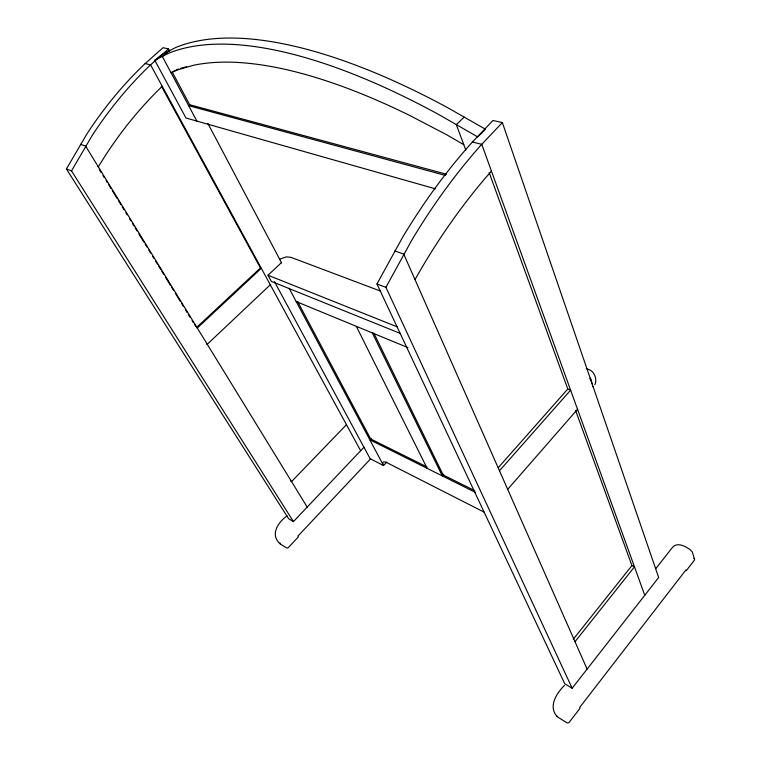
<?xml version="1.0" encoding="UTF-8"?>
<svg xmlns="http://www.w3.org/2000/svg" width="761" height="761" viewBox="0 0 761 761"><rect width="100%" height="100%" fill="white"/><g stroke="black" fill="none" stroke-linecap="round" stroke-linejoin="round"><path stroke-width="1.14" d="M594.817 384.733C597.318 380.3 594.883 371.435 588.795 369.542M589.927 378.664L590.488 378.188L592.22 384.105M376.952 283.977L402.655 237.213A405.347 221.812 -67.2 0 1 471.725 142.745L492.928 120.485L502.365 122.588L658.665 577.485L572.167 688.229L564.757 683.797L376.952 283.977L385.913 287.316L572.167 688.229M385.913 287.316L411.758 240.2A407.677 221.004 -67.2 0 1 481.104 145.018L502.365 122.588M363.882 447.297L293.451 521.599L288.6 518.688L66.407 168.99L86.84 134.05A320.762 235.577 -67.5 0 1 144.6 64.076L163.044 47.696L168.504 48.913L169.608 51.006M293.451 521.599L71.505 170.883L92.024 135.753A322.207 235.596 -67.5 0 1 150.003 65.389L168.504 48.913M415.002 279.572L422.878 265.941A401.837 214.754 -66.9 0 1 490.797 171.815L491.444 171.101M591.211 380.833L590.974 380.367A3.539 1.845 33.4 0 0 590.155 379.939M655.782 568.648L671.858 548.177C676.491 541.48 685.128 546.008 690.151 549.708L692.348 552.058L694.555 559.211M564.443 685.395C556.909 692.948 547.987 706.084 556.89 716.244M575.012 641.713L634.474 566.831L631.925 565.566L575.544 410.36M573.214 639.354L631.925 565.566M507.692 489.352L577.523 409.266M499.473 470.764L570.607 390.136L567.792 389.014L489.152 172.528M498.265 467.682L567.792 389.014M443.777 474.303L442.322 475.91L372.31 332.928M386.769 462.108L383.544 465.561L370.112 458.674L274.455 281.627M370.683 458.75L297.874 536.153L298.36 536.914L288.495 547.406A1.598 1.132 -34.5 0 1 286.488 547.853L280.429 544.067A1.503 1.056 -34.5 0 1 280.124 543.031M371.254 438.326L369.836 439.82L475.149 492.253M287.068 515.891C278.203 521.979 269.594 534.926 280.219 543.877M346.464 424.686L291.558 481.599L290.74 481.133M484.747 130.026L477.651 136.875L439.325 114.844A527.858 199.877 41.7 0 0 168.59 53.27L154.778 60.29L185.96 117.993L435.359 188.814M464.2 117.108L456.315 124.614L465.808 150.088M270.307 284.795L207.258 344.286L206.412 343.867M400.181 333.394L271.354 281.389L268.015 275.225L281.446 262.621M162.236 86.288L161.674 86.811A318.574 230.364 -66.9 0 0 104.657 156.623L98.302 166.802L97.446 166.488M196.433 327.63L260.443 267.948L261.318 268.291L197.289 328.029L194.578 324.605M446.574 174.259L189.689 104.733L188.614 105.636L445.385 175.42M154.778 60.29L161.713 54.687L175.667 47.534A526.355 202.483 41.6 0 1 447.221 107.434L485.537 129.265M169.342 50.778L162.321 56.457L196.88 121.094M280.181 258.997L286.146 256.904L290.769 257.285L380.766 291.187M173.261 71.467L178.521 68.994M180.547 68.404L186.635 66.654M472.381 142.031L481.761 144.305L644.757 595.283M145.17 63.553L150.573 64.866L360.638 450.721M394.655 250.94L403.71 254.031L587.112 669.09M80.409 144.286L85.565 146.045L307.206 507.083M66.407 168.99L71.505 170.883M586.331 368.619L588.548 369.456M268.015 275.225L397.166 326.83M296.2 301.556L407.982 347.634M426.95 466.912L370.664 438.945L297.713 301.698M474.864 490.721L443.168 474.969L373.803 333.014M484.072 512.115L387.016 462.707A10.036 3.149 43.1 0 0 383.544 465.561L289.142 288.305M463.801 144.695L446.973 134.916L410.379 115.796A523.264 195.758 41.5 0 0 193.665 65.246L177.408 69.907L171.101 72.866L172.205 71.962L189.689 104.733M99.301 169.513L101.156 172.528M103.011 175.553L104.247 177.57M106.102 180.585L107.339 182.602M108.576 184.619L111.049 188.642M112.295 190.659L117.242 198.716M118.478 200.733L120.951 204.757M122.188 206.773L124.043 209.798M125.898 212.814L127.144 214.83M129.617 218.864L130.854 220.871M132.709 223.896L133.946 225.912M135.182 227.919L137.037 230.944M138.892 233.969L143.848 242.027M145.085 244.034L146.94 247.059M148.795 250.084L150.649 253.099M152.504 256.124L153.741 258.141M155.596 261.156L157.46 264.181M158.697 266.198L160.552 269.213M161.789 271.23L163.644 274.255M165.498 277.27L170.445 285.327M171.682 287.344L173.546 290.369M175.401 293.385L180.347 301.442M181.584 303.458L183.439 306.483M185.294 309.499L187.158 312.524M188.395 314.54L190.25 317.556M192.105 320.581L193.342 322.597M161.332 86.06L260.443 267.948M207.858 123.387L281.589 262.906M356.319 326.336L427.168 468.367M593.038 386.502A3.843 1.864 36.9 0 1 593.104 387.054M556.738 715.616A1.95 1.722 -25.7 0 0 557.48 716.891L566.764 722.693A1.845 1.646 -24.8 0 0 569.314 722.17L580.044 708.263L579.673 707.464L685.918 569.941L686.194 570.807L694.298 560.296A1.769 1.417 -10.3 0 0 693.794 558.355"/></g></svg>
